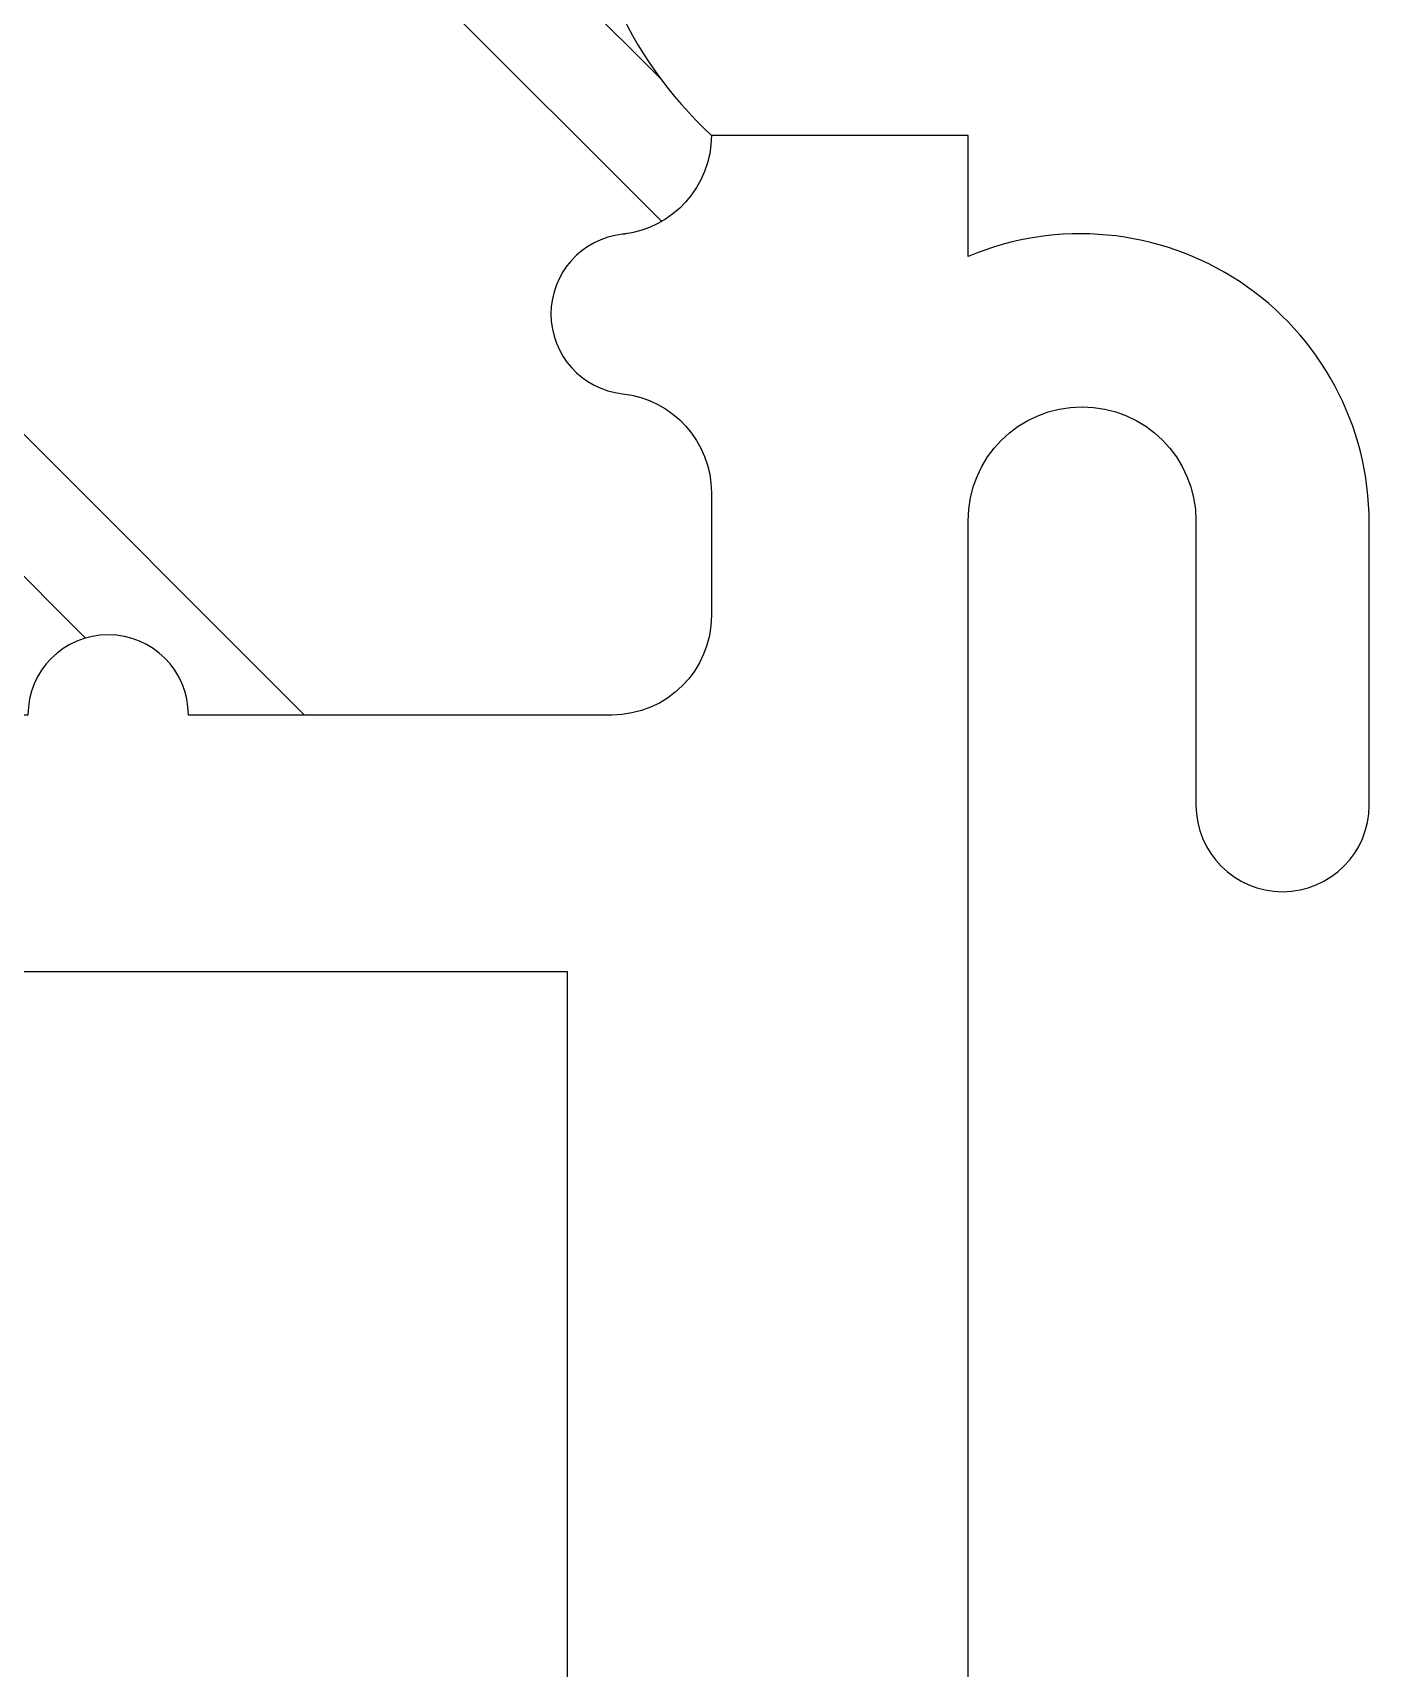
# Model space of a CAD drawing. Extents: x -7.4 to 79.9, y -10.6 to 40.1.
# Drawn here: x 8.514 to 8.93, y 20.096 to 20.606 of the extents above; entities that cross this region are included whole.
import ezdxf

# ---------------------------------------------------------------- set-up
doc = ezdxf.new("R2010")
doc.units = 0
doc.header["$LTSCALE"] = 0.25
doc.header["$MEASUREMENT"] = 0
doc.layers.get('0').update_dxf_attribs({"linetype": 'CONTINUOUS'})
doc.layers.add('FRAME', color=1, linetype='CONTINUOUS')

# ---------------------------------------------------------------- blocks, each defined once
blk = doc.blocks.new('05P19-BLOCK-OG')
h = blk.add_hatch()
h.set_pattern_fill('PLAST', angle=45, style=0)
h.set_pattern_definition([(45, (0, 0), (-0.1767766952966369, 0.1767766952966369), []), (45, (-0.02209708691207961, 0.02209708691207961), (-0.1767766952966369, 0.1767766952966369), []), (45, (-0.04419417382415922, 0.04419417382415922), (-0.1767766952966369, 0.1767766952966369), [])])
h.paths.add_polyline_path([(0.006500000000002615, 1.119999999999997, -1), (0.006500000000002615, 1.169999999999998), (0.006499999999999062, 1.301999999999996, 0.4142135623730951), (-0.02449999999999974, 1.333000000000002), (-0.06282235637171851, 1.333000000000002, 0.3831100821435137), (-0.09364390909450426, 1.305321428571432, -0.9477161429389733), (-0.1434999999999995, 1.307999999999996), (-0.1434999999999995, 1.402999999999995, 0.08116490880306991), (-0.3934999999999995, 1.402999999999995), (-0.3935000000000031, 1.307999999999996, -0.9477161429388881), (-0.4433560909054926, 1.305321428571428, 0.383110082143552), (-0.4741776436282805, 1.333000000000002), (-0.5124999999999993, 1.333000000000002, 0.414213562373112), (-0.5435000000000016, 1.301999999999996), (-0.5435000000000016, 1.169999999999998, -1), (-0.5435000000000016, 1.119999999999997), (-0.5435000000000052, 0.9879999999999995, 0.4142135623730697), (-0.5124999999999993, 0.9570000000000007), (-0.4741776436282805, 0.9569999999999972, 0.3831100821435728), (-0.4433560909054714, 0.9846785714285693, -0.898026510133856), (-0.3936439090945107, 0.9846785714285708, 0.009247422742496176), (-0.3934999999999995, 0.9835410560201723, 0.3725428218125842), (-0.3628223563717016, 0.9569999999999972, -0.4362749181193996), (-0.1741776436283076, 0.9569999999999972, 0.3831100821436014), (-0.1433560909054956, 0.9846785714285695, -0.8980265101344621), (-0.0936439090945278, 0.9846785714285708, 0.3831100821435797), (-0.06282235637171851, 0.9570000000000007), (-0.0245000000000033, 0.9570000000000007, 0.414213562373095), (0.006499999999995509, 0.9879999999999995)])
for points in [[(-0.3934999999999995, 0.9835410560201723, -0.009247422742496176), (-0.3936439090945107, 0.9846785714285708, 0.8980265101338284), (-0.4433560909054712, 0.9846785714285708, -0.3831100821435873), (-0.4741776436282805, 0.9569999999999972), (-0.5124999999999993, 0.9570000000000007, -0.4142135623730697), (-0.5435000000000052, 0.9879999999999995), (-0.5435000000000016, 1.119999999999997, 0.9999999999999999), (-0.5435000000000016, 1.169999999999998), (-0.5435000000000016, 1.301999999999996, -0.414213562373112), (-0.5124999999999993, 1.333000000000002), (-0.4741776436282805, 1.333000000000002, -0.383110082143552), (-0.4433560909054926, 1.305321428571428, 0.9477161429388876), (-0.3935000000000031, 1.307999999999996), (-0.3934999999999995, 1.402999999999995, 0.414213562373095), (-0.4035000000000011, 1.413), (-2.073499999999999, 1.413, -0.414213562373147)], [(-2.083500000000001, 0.8769999999999989), (-0.4829229117880409, 0.8769999999999989, -0.9999999999999999), (-0.4829229117880409, 0.8060000000000009), (-0.5715738031341093, 0.8060000000000009, 0.9999999999999999), (-0.5715738031341093, 0.7520000000000024), (-0.4834999999999994, 0.7520000000000024, 0.5366750419289156), (-0.4005843802411153, 0.8769999999999953), (-0.3628223563717015, 0.8769999999999988), (-0.3628223563717015, 0.9569999999999972, -0.3831100821435872), (-0.3936439090945107, 0.9846785714285708)], [(-1.114499999999998, 1.333000000000002), (-0.8024999999999967, 1.333000000000002, -0.4142135623730783), (-0.7714999999999961, 1.301999999999996), (-0.7714999999999979, 1.301999999999996), (-0.7714999999999961, 1.297999999999998, 0.4142135623730955), (-0.7614999999999963, 1.288), (-0.6234999999999999, 1.288), (-0.6234999999999999, 1.001999999999999), (-0.8885000000000005, 1.001999999999999, 0.414213562373069)]]:
    blk.add_lwpolyline(points, format="xyb")
at = {"color": 7}
blk.add_arc((-0.2685000000000046, 0.869475561110952), 0.1286749171919361, 42.85912806963021, 137.1408719303697, dxfattribs=at)

msp = doc.modelspace()

# ---------------------------------------------------------------- block references
at = {"layer": 'FRAME', "rotation": 90}
msp.add_blockref('05P19-BLOCK-OG', (9.682200853088142, 20.9368406325844), dxfattribs=at)

doc.saveas('drawing.dxf')
